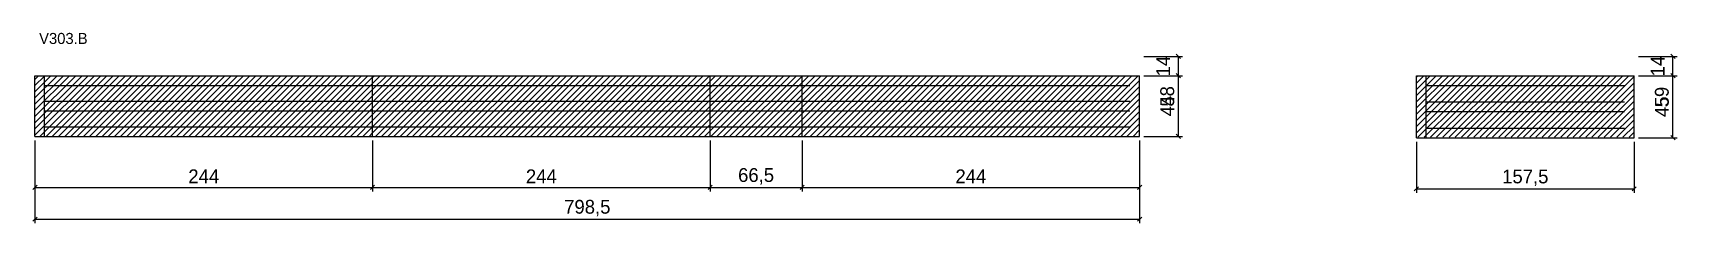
# Model space of a CAD drawing. Extents: x -2 to 1187, y -257 to -119.
import ezdxf

# ---------------------------------------------------------------- set-up
doc = ezdxf.new("R2010")
doc.units = 0
for name, color, linetype in [('COTA', 241, 'Continuous'), ('NOMENCLATURA', 7, 'Continuous'), ('Painéis', 200, 'Continuous'), ('Reaproveitamento', 251, 'Continuous'), ('SARR_2.2x7', 40, 'Continuous')]:
    doc.layers.add(name, color=color, linetype=linetype)
doc.dimstyles.new('PAINEL', dxfattribs={"dimtxt": 10, "dimasz": 3, "dimexe": 3, "dimexo": 3, "dimgap": 3, "dimtad": 1, "dimblk": 'OBLIQUE', "dimblk1": 'OBLIQUE', "dimcen": 2.5, "dimclrd": 4, "dimclre": 4, "dimclrt": 240, "dimazin": 3, "dimtfac": 1, "dimtmove": 0, "dimatfit": 3})

# ---------------------------------------------------------------- blocks, each defined once
blk = doc.blocks.new('_OBLIQUE')
at = {"color": 0, "linetype": 'BYBLOCK'}
blk.add_line((-0.5, -0.5), (0.5, 0.5), dxfattribs=at)

msp = doc.modelspace()

# ---------------------------------------------------------------- hatches: boundary and pattern name
at = {"layer": 'Reaproveitamento'}
h = msp.add_hatch(dxfattribs=at)
h.set_pattern_fill('ANSI31')
h.paths.add_polyline_path([(0, -194), (244, -194), (244, -150.3), (0, -150.3)])
h = msp.add_hatch(dxfattribs=at)
h.set_pattern_fill('ANSI31')
h.paths.add_polyline_path([(244, -194), (488, -194), (488, -150.3), (244, -150.3)])
h = msp.add_hatch(dxfattribs=at)
h.set_pattern_fill('ANSI31')
h.paths.add_polyline_path([(488, -194), (554.5, -194), (554.5, -150.3), (488, -150.3)])
h = msp.add_hatch(dxfattribs=at)
h.set_pattern_fill('ANSI31')
h.paths.add_polyline_path([(554.5, -194), (798.5, -194), (798.5, -150.3), (554.5, -150.3)])
h = msp.add_hatch(dxfattribs=at)
h.set_pattern_fill('ANSI31')
h.paths.add_polyline_path([(998.5, -194.7), (1156, -194.7), (1156, -150), (998.5, -150)])

# ---------------------------------------------------------------- linework, layer by layer
at = {"layer": 'Painéis'}
for p, q in [((0, -150), (244, -150)), ((0, -194), (0, -150)), ((244, -194), (244, -150)), ((244, -150), (488, -150)), ((488, -194), (488, -150)), ((488, -150), (554.5, -150)), ((554.5, -194), (554.5, -150)), ((554.5, -150), (798.5, -150)), ((798.5, -194), (798.5, -150)), ((998.5, -150), (1156, -150)), ((998.5, -195), (998.5, -150)), ((1156, -195), (1156, -150)), ((0, -194), (244, -194)), ((244, -194), (488, -194)), ((488, -194), (554.5, -194)), ((554.5, -194), (798.5, -194)), ((998.5, -195), (1156, -195))]:
    msp.add_line(p, q, dxfattribs=at)
at = {"layer": 'SARR_2.2x7'}
for p, q in [((7, -194), (7, -150)), ((1005.5, -195), (1005.5, -150))]:
    msp.add_line(p, q, dxfattribs=at)
for points in [[(7, -157), (244, -157)], [(7, -157), (244, -157)], [(244, -157), (488, -157)], [(244, -157), (488, -157)], [(488, -157), (554.5, -157)], [(488, -157), (554.5, -157)], [(554.5, -157), (791.5, -157)], [(554.5, -157), (791.5, -157)], [(1005.5, -157), (1149, -157)], [(1005.5, -157), (1149, -157)], [(7, -168.5), (244, -168.5)], [(7, -168.5), (244, -168.5)], [(7, -175.5), (244, -175.5)], [(7, -175.5), (244, -175.5)], [(244, -168.5), (488, -168.5)], [(244, -168.5), (488, -168.5)], [(244, -175.5), (488, -175.5)], [(244, -175.5), (488, -175.5)], [(488, -168.5), (554.5, -168.5)], [(488, -168.5), (554.5, -168.5)], [(488, -175.5), (554.5, -175.5)], [(488, -175.5), (554.5, -175.5)], [(554.5, -168.5), (791.5, -168.5)], [(554.5, -168.5), (791.5, -168.5)], [(554.5, -175.5), (791.5, -175.5)], [(554.5, -175.5), (791.5, -175.5)], [(1005.5, -169), (1149, -169)], [(1005.5, -169), (1149, -169)], [(1005.5, -176), (1149, -176)], [(1005.5, -176), (1149, -176)], [(7, -187), (244, -187)], [(7, -187), (244, -187)], [(244, -187), (488, -187)], [(244, -187), (488, -187)], [(488, -187), (554.5, -187)], [(488, -187), (554.5, -187)], [(554.5, -187), (791.5, -187)], [(554.5, -187), (791.5, -187)], [(1005.5, -188), (1149, -188)], [(1005.5, -188), (1149, -188)]]:
    msp.add_lwpolyline(points, dxfattribs=at)

# ---------------------------------------------------------------- texts
at = {"layer": 'NOMENCLATURA'}
msp.add_text('V303.B', height=8, dxfattribs=at).set_placement((3, -127))

# ---------------------------------------------------------------- dimensions: what is measured, and where the dimension line sits
at = {"layer": 'COTA'}
for base, p1, p2 in [((826.5, -194), (798.5, -194), (798.5, -136)), ((826.5, -150), (798.5, -150), (798.5, -136)), ((1184, -195), (1156, -195), (1156, -136)), ((1184, -150), (1156, -150), (1156, -136)), ((826.5, -194), (798.5, -194), (798.5, -150)), ((1184, -195), (1156, -195), (1156, -150))]:
    msp.add_linear_dim(base=base, p1=p1, p2=p2, angle=90, dimstyle='PAINEL', dxfattribs=at).render()
for base, p1, p2 in [((0, -231), (0, -194), (244, -194)), ((0, -254), (0, -194), (798.5, -194)), ((244, -231), (244, -194), (488, -194)), ((488, -231), (488, -194), (554.5, -194)), ((554.5, -231), (554.5, -194), (798.5, -194)), ((998.5, -232), (998.5, -195), (1156, -195))]:
    msp.add_linear_dim(base=base, p1=p1, p2=p2, dimstyle='PAINEL', dxfattribs=at).render()

doc.saveas('drawing.dxf')
